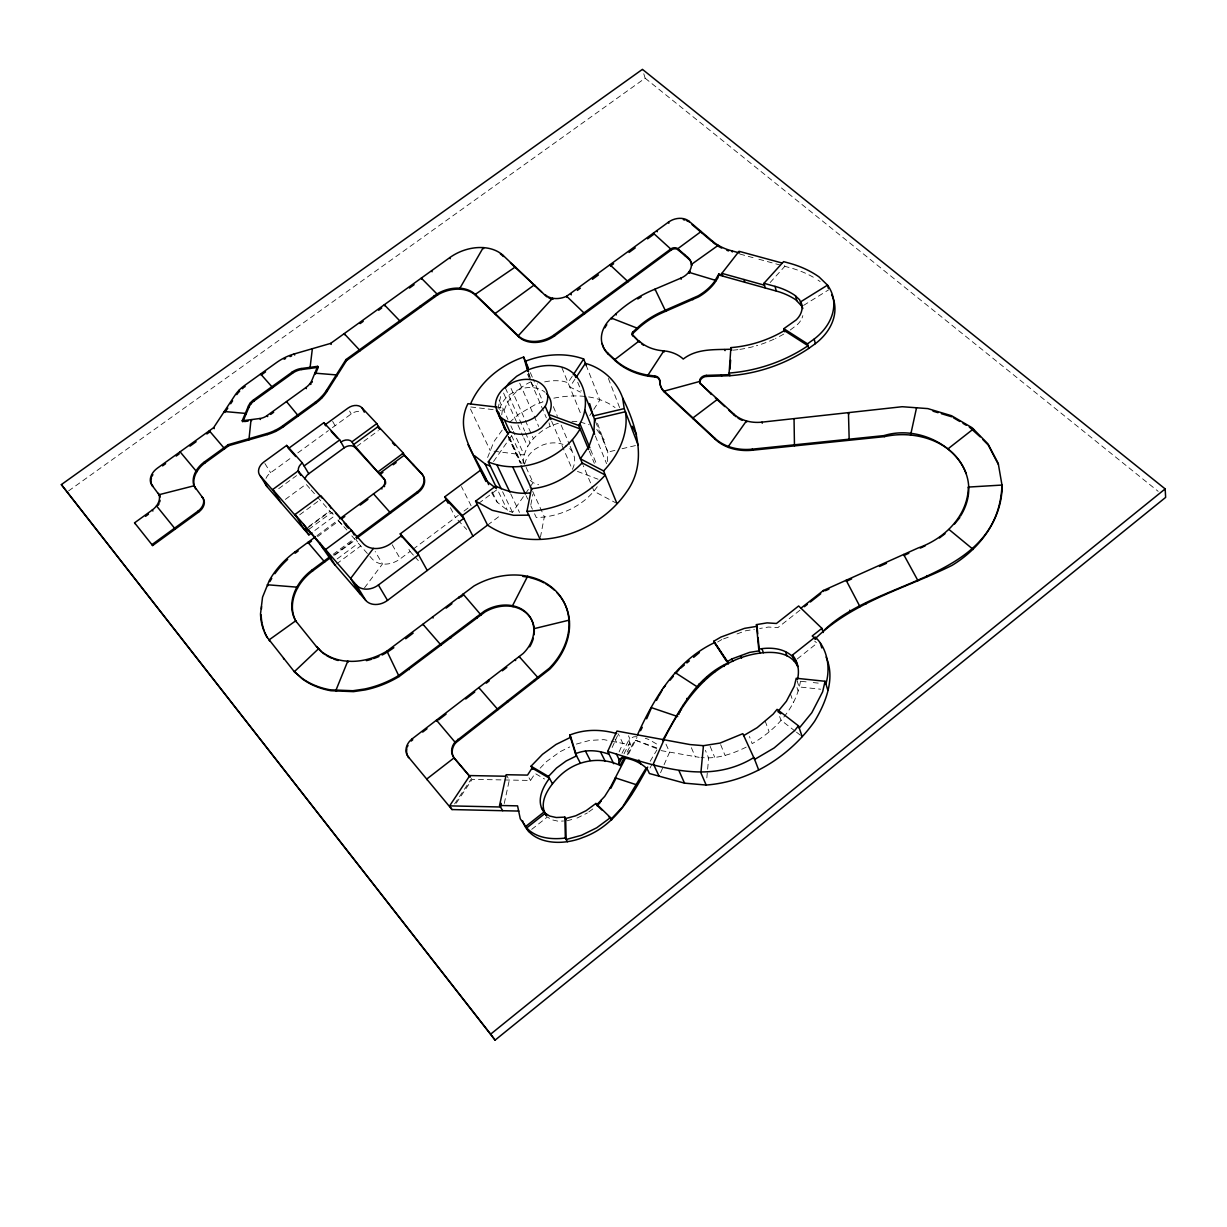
<?xml version="1.0" encoding="UTF-8"?>
<svg xmlns="http://www.w3.org/2000/svg" width="1227" height="1227" viewBox="0 0 1227 1227"><rect width="100%" height="100%" fill="white"/><g stroke="black" fill="none" stroke-linecap="round" stroke-linejoin="round"><path stroke-width="0.75" stroke-dasharray="5 3.75" d="M607.426 461.582L607.794 452.088L597.181 422.395M706.829 777.872L708.654 758.117L705.387 750.341M523.116 463.653C523.177 446.996 535.662 433.238 550.049 426.382A43.037 33.512 -23.1 0 1 558.316 423.315M501.751 414.787L502.641 407.763L498.975 407.333M498.009 408.867L500.601 396.582M540.417 537.273L544.343 516.736L532.196 490.325M530.831 504.726L532.871 494.282M504.266 803.501L509.312 780.05L506.199 774.712M800.464 681.2C796.139 708.424 775.357 730.326 752.166 743.623L749.452 736.522M637.012 736.737A16.534 6.641 19.5 0 0 633.592 736.89L629.436 738.93L629.006 740.663L630.801 744.958L625.908 754.436M487.625 457.487L493.944 441.597L502.395 429.833M660.555 772.734L669.589 752.197L664.037 739.774M619.098 751.906L622.902 743.47L618.331 733.915M612.166 747.488L617.549 735.617M650.034 768.025L651.706 764.743M627.196 754.804L634.834 739.988L657.887 748.271M628.485 754.068L637.012 737.504M622.012 753.286L629.436 738.93M624.022 753.792L629.742 742.718M650.157 761.292L656.92 749.912M589.727 415.6L592.764 410.922M593.776 409.358L599.85 400.017L585.386 363.361M456.245 803.194L472.165 779.344L530.524 780.449L535.079 773.439L544.543 779.007M572.196 376.382L568.024 382.701L563.423 381.352A44.111 33.865 -23 0 0 544.527 381.904M574.988 379.143L569.803 387.042L580.54 392.149M454.619 803.915L471.613 778.455M597.258 486.72C583.715 506.245 559.742 516.889 536.337 517.61L533.193 510.877M491.567 492.717L497.226 502.226L507.763 510.524L512.518 512.395L524.42 495.156M525.509 493.591L528.76 488.883M529.834 487.318L533.085 482.61L509.696 431.475M493.515 461.521L511.644 435.723M364.496 587.84L382.471 563.991L375.201 551.521M770.142 282.532L784.82 266.32L783.593 261.627M540.125 768.194L546.444 761.63L559.926 751.783L569.742 746.967M509.542 422.41L518.638 414.281L535.417 404.511L542.932 401.919L533.316 379.48M797.228 658.991L817.075 643.209L814.697 641.184M799.973 610.187L777.826 627.657L768.501 627.043L759.666 628.5M531.705 829.36L547.334 817.013L551.813 819.774L558.346 821.246L563.5 821.001M487.564 525.11L501.276 514.788M369.94 556.398L372.256 559.021A21.135 16.396 -28.8 0 0 400.232 558.837L410.079 551.46L408.3 548.254M413.116 549.19L458.315 515.34M464.005 511.076L471.107 505.754L461.459 486.598M478.683 503.377L497.334 489.389L507.365 510.202M337.18 558.914L358.284 543.224L368.79 555.095M336.566 563.914L360.707 545.954M333.177 554.282L354.404 538.515M333.759 555.248L354.971 539.481L349.956 533.806M334.864 555.11L356.014 539.389L357.517 541.935M314.864 530.447L334.281 516.107L331.98 512.257L306.52 531.061M316.98 535.678L338.069 520.064L346.858 530.003M317.563 536.644L338.652 521.03L338.069 520.064M299.649 514.819L319.219 500.417M308.775 526.49L329.848 510.938M307.716 527.886L330.094 511.368M588.791 811.921L594.359 807.826M285.354 499.389L306.06 484.205L309.848 488.499M278.713 488.668L296.581 475.601M356.766 446.459L378.407 430.585M265.998 478.377A11.933 8.896 -29.8 0 1 270.615 472.732L291.704 457.364M297.793 452.901L328.422 430.57M332.425 427.656L351.198 413.974A10.598 7.899 -27.3 0 1 360.032 411.352M68.543 490.938L645.141 78.191L642.427 69.356M790.28 330.002L797.397 324.557A22.316 16.994 -16.1 0 0 800.848 320.293M803.562 305.416L828.639 289.817M746.2 747.12C732.396 753.991 716.675 759.36 701.062 757.488M530.816 381.781C518.653 387.686 508.085 397.732 504.067 410.922L500.432 410.493M717.596 642.012L721.859 639.528M576.966 818.102L587.411 812.949M723.547 638.914L730.28 636.43M736.998 633.945L745.418 630.831L754.329 629.374M576.322 744.099L589.65 740.418L603.929 739.636L609.344 740.771M566.935 820.832L571.951 819.467M614.911 450.401L607.794 452.088L595.202 420.8M622.043 448.729L638.071 444.956M553.837 398.162C574.328 394.082 597.672 394.68 615.049 407.548M661.062 750.602L699.16 757.32M806.093 681.844L797.09 680.893L799.099 686.936L820.602 689.221M813.286 682.595L820.495 683.347M493.131 409.619L469.435 406.812L490.294 450.769M494.052 451.229L524.128 455.002L513.377 431.383M611.153 741.154L630.801 744.958M739.82 254.035L755.418 258.299M758.884 259.234L790.51 267.869A108.804 83.528 -17.3 0 1 815.74 278.667M580.172 422.027L589.175 424.741M656.537 748.562L634.834 739.988M577.457 471.413L598.024 479.205M616.92 503.453L594.113 491.367L583.3 465.677M656.537 743.961L649.482 739.835A16.534 6.641 19.5 0 0 645.264 738.271M530.141 480.34L533.085 482.61A26.043 20.276 -23.6 0 0 538.638 484.742M795.065 731.093L780.909 720.142L779.636 716.537M796.492 732.197L802.151 736.583M645.141 78.191L1158.196 491.367M457.962 520.141L466.674 529.466M410.079 551.46L413.76 555.524M414.987 556.889L418.668 560.969M311.121 489.926L316.183 495.647M317.44 497.073L334.281 516.107M338.652 521.03L342.425 525.294M596.736 429.404L604.175 439.818M264.894 463.499L270.615 472.732M392.226 544.757L400.232 558.837M529.021 777.78L530.524 780.449M332.64 421.352L335.094 425.708M349.588 411.045L351.198 413.974M450.416 507.717L455.462 517.472M492.211 491.92L497.226 502.226M615.018 739.099L616.567 742.289M502.595 491.72L512.518 512.395M510.723 493.898L519.512 512.426M628.454 735.786L629.788 738.639M526.122 495.693L527.702 499.067M530.846 505.815L532.411 509.19M509.512 437.472L521.49 463.576M508.361 436.26L520.463 462.594M508.653 437.088L520.723 463.361M508.101 436.521L520.095 462.61M499.128 400.063L507.932 419.404M510.846 425.815L512.61 429.695M503.576 393.069L522.963 436.122M523.745 437.84L527.625 446.444M505.355 387.885L524.665 430.999M525.432 432.717L530.064 443.07M511.076 388.438L533.362 438.53M519.727 383.192L533.392 414.373M534.159 416.106L538.714 426.505M527.579 374.266L546.352 417.809M530.34 372.579L532.564 377.763M691.368 747.688L695.372 757.013M551.675 421.321L572.319 469.466A26.043 20.276 -23.6 0 0 565.616 445.6M553.331 406.628L557.411 416.275M561.153 425.094L569.374 444.481M570.126 446.245L573.116 453.3M589.359 451.26L594.343 463.315M710.126 746.292L714.635 757.182M590.555 449.527L596.23 463.3M561.797 367.502L581.123 414.726M595.34 435.984L606.567 463.653M720.663 744.636L725.096 755.556M577.718 382.272L581.23 390.999M608.377 378.422L619.773 408.085M765.127 720.924L769.053 731.629M790.372 693.684L793.302 702.304M796.983 687.549L798.133 691.016M549.036 422.886L550.049 426.382M529.036 373.56L531.061 380.615M531.582 382.379L532.595 385.907A44.111 33.865 -23 0 1 537.625 383.867M528.27 372.947L529.282 376.474M499.619 409.358A26.933 20.568 -23.5 0 1 510.509 394.036L516.521 390.554A26.933 20.568 -23.5 0 1 545.171 392.333M524.681 464.143A26.043 20.276 -23.6 0 1 535.11 449.143L540.923 445.754A26.043 20.276 -23.6 0 1 562.963 444.404M571.92 421.352A43.037 33.512 -23.1 0 1 578.577 421.766M783.746 334.081A93.574 70.138 -17.1 0 1 775.479 338.453M774.068 339.127A93.574 70.138 -17.1 0 1 756.369 345.769M753.317 346.612A93.574 70.138 -17.1 0 1 739.452 349.434M737.902 349.634A93.574 70.138 -17.1 0 1 733.255 350.155M802.841 315.6A22.316 16.994 -16.1 0 1 802.044 317.977M817.98 280.093A108.804 83.528 -17.3 0 1 820.142 281.566"/><path stroke-width="1.5" d="M588.653 449.557L578.699 425.478C592.748 404.971 584.405 369.496 557.165 366.152A44.509 33.988 -23 0 0 526.076 370.799L516.69 376.26L508.776 383.253L505.355 387.885M261.443 608.991L261.55 606.537M729.099 373.054L730.893 347.609A93.727 70.169 -17.1 0 0 784.344 330.584L807.995 345.738A125.139 93.712 -17.1 0 1 729.099 373.054L729.912 375.707A124.939 93.666 -17.1 0 0 808.7 348.437L815.357 343.667A54.295 41.319 -16.1 0 0 831.63 294.695M729.973 369.189L730.617 360.109M743.593 735.633L757.12 727.688L773.133 714.16L777.09 709.344L798.486 725.847L794.743 730.433L774.099 747.979L754.62 759.421L742.841 733.669L720.034 743.071L703.439 745.679L700.893 772.78L706.169 785.05C749.636 781.722 789.697 756.63 814.605 721.292C825.832 702.58 835.541 678.362 826.108 657.074M801.139 608.025L823.424 590.463L918.44 547.84C944.453 538.791 967.842 515.953 968.364 487.073L1001.999 485.064C998.103 581.368 876.216 577.656 822.857 631.522M1001.999 485.064L1002.168 486.122C1001.799 519.619 979.867 548.484 952.075 565.356C905.495 588.531 852.826 601.69 814.881 639.068M158.436 493.346L159.035 494.711A15.537 11.319 -32.2 0 1 152.225 510.049L134.571 522.825L152.654 545.555L198.667 512.058A12.331 9.08 -31.6 0 0 202.762 497.794L193.973 485.8A24.341 17.884 -30.7 0 1 204.372 461.95L228.299 444.634L266.688 433.606A38.635 28.129 -28.7 0 0 273.744 430.999L275.109 430.355A38.635 28.129 -28.7 0 0 282.916 425.677L315.002 402.41A36.933 26.902 -27.9 0 0 321.428 396.796L322.379 395.784A36.933 26.902 -27.9 0 0 326.459 390.401L346.014 359.526L437.303 293.759A31.058 22.761 -24 0 1 475.232 294.403L518.269 335.784A26.733 19.908 -22.2 0 0 554.512 334.603L671.215 248.652A5.199 3.834 -18.5 0 1 677.779 248.728L688.071 257.609A16.534 12.285 -18.6 0 1 680.832 278.146L655.003 289.143A106.151 81.457 -18.9 0 0 615.862 313.851L611.322 318.054A34.095 25.782 -20 0 0 607.886 353.146L614.788 359.588A77.378 58.405 -18.9 0 0 647.963 375.14L654.697 375.983A6.902 5.307 -19.9 0 1 659.589 380.201L659.758 382.349A21.902 16.887 -19.2 0 0 664.083 391.152L715.096 438.438A48.743 38.19 -17.4 0 0 752.228 449.159L884.069 435.585C931.017 421.014 990.772 466.643 960.588 515.938M312.364 348.698L309.971 368.453M526.981 511.306L531.429 488.668C550.877 487.134 568.853 476.904 582.135 462.901L605.264 475.018C585.708 496.889 556.306 510.432 526.981 511.306L540.064 539.128M502.717 810.71L499.558 805.464L506.199 774.712L527.503 775.111L532.073 768.071L549.481 778.301C542.487 787.443 536.015 801.2 543.73 811.814M501.26 803.378L500.478 806.998L449.619 805.863L469.864 775.571L505.248 776.231M780.74 713.807L777.887 711.614L786.384 701.292L794.344 686.123L796.216 678.255L825.065 681.276L822.627 691.813L811.799 712.734L799.252 728.086M825.894 683.914C830.648 668.101 827.565 648.5 815.173 637.043L792.366 655.126L794.39 661.23M916.538 407.778L910.541 435.324M797.412 679.528C799.636 671.353 798.256 661.43 792.366 655.126M470.693 403.714C480.186 381.428 501.091 364.864 523.684 357.042L528.377 367.993M317.655 366.336L312.057 379.987A16.135 11.749 -27.8 0 1 310.094 383.422L309.587 384.082A16.135 11.749 -27.8 0 1 305.799 387.609L267.087 415.6A12.025 8.758 -28.9 0 1 263.621 417.517L263.007 417.747A12.025 8.758 -28.9 0 1 259.879 418.499L242.194 420.784L242.808 421.781L249.05 407.027A12.945 9.417 -28.9 0 1 250.661 404.266L251.075 403.744A12.945 9.417 -28.9 0 1 254.112 400.938L292.532 373.253A15.46 11.258 -27.8 0 1 296.965 370.815L297.747 370.523A15.46 11.258 -27.8 0 1 301.75 369.542L318.207 367.348L317.655 366.336L301.182 368.529A15.46 11.258 -27.8 0 0 297.179 369.511L296.382 369.802A15.46 11.258 -27.8 0 0 291.949 372.241L253.498 399.941A12.945 9.433 -28.9 0 0 250.477 402.747L250.047 403.269A12.945 9.433 -28.9 0 0 248.437 406.03L242.194 420.784M315.431 374.158L318.207 367.348M722.366 275.001L718.838 274.02L714.145 282.072A47.592 35.368 -18.6 0 1 698.086 295.876L662.227 311.566A74.172 56.902 -18.9 0 0 639.221 326.137L632.703 332.149A2.653 2.009 -20 0 0 632.457 334.879L639.512 342.057L632.457 334.879M718.838 274.02L718.04 277.67L714.467 283.161A47.577 35.353 -18.6 0 1 698.439 296.965L662.595 312.64A74.126 56.902 -18.9 0 0 639.604 327.195L633.086 333.207A2.653 2.009 -20 0 0 632.841 335.937M664.037 739.774L653.347 763.9L659.037 776.154M613.761 763.731L607.687 751.445L616.951 731.062L690.034 744.574L703.439 745.679M601.951 810.035L596.675 804.881L604.712 796.384L610.34 787.458L625.494 758.102M637.457 734.881C654.144 697.948 676.307 660.74 714.375 642.703L728.025 662.963C695.387 677.672 679.513 710.77 662.733 740.111M640.525 730.709L642.273 727.304M646.66 718.807L651.506 707.672L677.687 716.553M624.282 757.596L620.202 765.495L619.114 763.286L622.396 756.952M663.147 741.031C681.752 703.761 707.258 665.448 750.418 654.865C766.047 651.2 789.498 649.298 797.719 666.522L795.725 660.433M656.46 700.402L658.147 697.365M658.991 695.847L662.35 689.789M608.561 816.461L611.215 819.022L622.656 806.845L646.292 767.795M522.549 820.786C530.539 845.188 562.61 845.848 582.794 837.535C615.095 826.216 632.288 795.311 647.687 767.074M195.599 488.898L194.618 486.766A24.325 17.884 -30.7 0 1 205.001 462.932L228.928 445.616L267.287 434.603A38.604 28.129 -28.8 0 0 274.342 431.996L275.707 431.352A38.604 28.129 -28.8 0 0 283.498 426.674L315.569 403.407A36.917 26.902 -27.9 0 0 321.995 397.809L322.946 396.781A36.917 26.902 -27.9 0 0 327.026 391.413L346.551 360.554L437.794 294.802A31.043 22.761 -24 0 1 475.708 295.446L518.73 336.827A26.718 19.893 -22.2 0 0 554.941 335.661L671.568 249.741A5.199 3.834 -18.5 0 1 678.132 249.817L688.408 258.713A16.518 12.285 -18.6 0 1 691.783 265.492L691.445 264.403L718.27 245.293L718.593 246.397M620.202 765.495C600.156 755.939 576.537 760.203 560.432 775.265C550.279 784.805 537.119 801.768 546.383 815.71M225.86 411.03L227.793 408.116M230.676 403.744L232.593 400.83M573.239 374.802L583.669 358.99C564.972 352.287 543.791 354.143 525.463 361.198L528.515 371.796M576.03 377.563L585.386 363.361C602.518 368.069 616.782 381.106 622.641 397.947C637.058 426.935 647.473 462.778 626.798 491.644C597.549 534.696 532.671 555.463 487.564 525.11L475.601 501.153L495.739 486.076C506.23 491.306 518.208 494.404 529.972 492.917M151.458 477.824A15.077 10.966 -31.5 0 0 152.823 486.413L152.148 485.463A15.092 10.966 -31.5 0 1 157.363 468.177L213.605 427.686L234.863 395.447A31.411 22.853 -28.8 0 1 238.375 390.984L239.173 390.14A31.411 22.853 -28.8 0 1 244.572 385.508L276.596 362.517A42.485 30.982 -27.9 0 1 285.017 357.502L286.489 356.796A42.485 30.982 -27.9 0 1 294.112 353.99L330.646 343.391L449.726 257.639A40.108 29.172 -23.2 0 1 503.116 255.415L545.647 295.768A18.88 13.942 -21.4 0 0 547.181 296.98M488.3 461.889C521.23 475.631 562.395 459.128 580.126 428.913L550.187 417.87L541.444 427.732A26.871 20.552 -23.5 0 1 509.696 431.475L488.3 461.889L501.214 488.821M545.233 406.321L536.414 416.229A27.071 20.598 -23.5 0 1 504.466 420.033L499.926 416.597L495.509 406.889A27.071 20.598 -23.5 0 1 506.874 385.891L512.917 382.41A27.071 20.598 -23.5 0 1 541.015 383.622A27.071 20.598 -23.5 0 1 545.233 406.321L550.938 419.603M373.391 548.408L350.646 578.438L360.017 593.807M722.688 276.09L721.875 273.36L739.037 251.29L782.366 263.099M954.545 524.036L959.867 517.549M603.592 470.938C618.362 455.478 629.006 433.407 625.402 411.735L594.512 419.067L593.929 432.502L589.129 446.061L580.402 458.821L603.592 470.938L616.92 503.453M663.178 688.27L665.448 685.602M669.988 680.264L673.378 676.246M679.359 669.19L675.648 673.577L675.249 672.626L697.565 687.059M765.249 287.946L763.961 283.299L783.593 261.627L789.298 263.191A109.096 83.605 -17.3 0 1 819.007 276.888L827.519 285.139L828.271 288.253M469.834 776.599L454.665 758.731A14.939 12.377 -31.6 0 1 455.631 742.872L549.757 669.19A68.896 55.875 -27.7 0 0 556.92 592.61M600.248 802.473L597.135 805.771L595.923 803.455L586.169 810.648L575.708 815.802L565.662 818.547L566.138 839.483L581.552 835.265L596.69 827.796L610.479 817.611L611.659 819.912M552.426 783.654L548.454 776.446L556.521 768.025L566.214 760.939L576.552 755.863L570.846 737.197L556.03 744.452L542.472 754.344L531.03 766.215L532.656 769.099M534.052 634.834A35.384 28.696 -27.8 0 0 519.911 608.914A35.384 28.696 -27.8 0 0 484.972 611.982L399.128 676.537A88.497 69.54 -30.7 0 1 365.186 689.927L353.499 691.645L330.953 690.74A88.497 69.54 -30.7 0 1 302.394 678.96L294.373 671.66L318.621 648.684L319.235 649.604M321.351 651.767L316.489 646.522L320.738 650.847A58.037 45.552 -30.7 0 0 344.266 660.908L351.275 661.368A58.037 45.552 -30.7 0 0 386.919 651.123L473.929 586.015A68.942 55.89 -27.7 0 1 556.997 592.227A68.942 55.89 -27.7 0 1 549.282 668.24L455.094 741.967A14.954 12.377 -31.6 0 0 454.113 757.841L454.665 758.731M680.617 668.148L684.375 665.034M686.875 662.963L689.375 660.893M693.654 657.335L699.359 652.595M495.094 1040.128L490.647 1034.162L1165.159 488.913L642.427 69.356L61.35 484.604L495.094 1040.128L1165.65 497.38L1165.159 488.913M760.188 653.27L758.746 649.16L756.445 624.62L767.09 622.871L776.43 623.485L798.654 605.985L821.891 628.331L812.213 636L815.802 639.052M528.852 831.599L525.785 826.4L544.343 811.753L541.475 807.857M804.421 606.69L807.397 604.344M810.357 601.997L820.74 593.807M406.843 748.669A14.494 11.887 -32.7 0 0 408.867 757.734L408.284 756.844A14.494 11.887 -32.7 0 1 412.119 738.884L523.147 653.485A35.399 28.712 -27.8 0 0 527.671 613.945A35.399 28.712 -27.8 0 0 484.466 611.031L398.545 675.617A88.559 69.571 -30.7 0 1 364.588 689.007L352.901 690.724L330.339 689.835A88.559 69.571 -30.7 0 1 301.765 678.056L294.373 671.66M422.702 732.074L426.996 728.777M438.53 719.912L446.076 714.099M465.708 698.991L474.772 692.013M486.275 683.163L489.067 681.016L488.545 680.08M502.349 670.786L506.782 667.381M939.407 538.009L945.02 533.745M405.723 638.746L413.131 633.117M446.122 608.117L451.919 603.715M311.873 532.656L308.882 534.865L306.52 531.061A24.203 1.917 52.8 0 1 321.489 546.23L332.655 562.273L365.753 600.417A16.503 12.93 -29.9 0 0 387.517 600.386L487.564 525.11M472.916 536.138L462.38 515.585L477.242 504.45M427.257 570.478L417.548 552.994L463.791 518.331L446.199 499.604L400.247 533.883L402.042 537.089M295.047 514.466L356.413 585.08A16.672 12.991 -29.7 0 0 378.391 585.003L418.591 554.849L401.29 535.754L391.336 543.193A21.35 16.472 -28.7 0 1 363.1 543.423L320.692 495.601L295.047 514.466L304.741 530.079M448.07 503.193L444.772 496.843L480.463 470.232L487.104 481.383L495.877 488.254M269.587 640.923L268.958 639.988L295.661 620.847A46.181 35.905 -30.9 0 1 312.133 569.926L330.14 556.537M355.891 537.411L417.41 491.705A15.782 12.071 -27.2 0 0 421.567 473.392L404.419 455.11L379.45 473.53L384.281 479.19A8.466 6.442 -27.9 0 1 385.431 484.052M317.103 647.442L295.661 620.847L296.274 621.782A46.151 35.905 -30.9 0 1 312.732 570.877L330.738 557.503M356.459 538.377L417.932 492.702A15.767 12.071 -27.2 0 0 422.088 474.389L421.567 473.392M295.001 672.58L266.734 636.752A76.902 59.786 -31 0 1 260.523 613.899L262.532 597.212L269.25 580.662A76.902 59.786 -31 0 1 294.603 552.227L315.462 536.782M339.618 518.929L381.413 488.009A8.466 6.442 -27.9 0 0 383.744 478.193M298.176 550.984L295.216 553.178L294.603 552.227M311.551 541.092L308.529 543.316L307.931 542.365L324.68 561.997M341.735 518.76L344.802 516.475M360.201 505.095L367.901 499.404M378.361 471.567L403.361 453.116L378.33 426.444L353.56 444.603L380.002 474.527L382.931 472.364M393.207 464.772L396.137 462.61M460.631 597.15L463.561 594.988M545.233 294.71A18.896 13.942 -21.4 0 0 566.644 296.244L668.485 222.133A15.015 11.028 -18.3 0 1 689.007 221.213L712.657 241.29A58.129 42.623 -16.4 0 0 731.952 250.875L739.498 252.931M577.319 290.4L580.34 288.176M592.426 279.311L598.454 274.894M613.623 263.759L610.54 266.029L610.141 264.94L628.101 281.75M629.052 252.425L635.233 247.9M647.58 238.836L653.746 234.311M304.112 465.938L339.726 439.91L323.913 422.655L288.514 448.438L286.689 445.401L263.943 461.95A12.009 8.911 -29.7 0 0 260.17 475.754L266.903 486.475L308.882 534.865M280.922 502.641L272.716 489.512L298.084 470.969L322.241 498.193M340.922 442.027A8.436 6.319 -27.9 0 1 351.98 441.797L376.812 423.606L361.95 407.778A10.629 7.899 -27.3 0 0 347.977 408.116L325.124 424.772M304.971 479.005A9.064 6.81 -29.1 0 1 308.775 473.745L344.189 447.809A8.405 6.304 -28 0 1 355.216 447.594L384.281 479.19M202.762 497.794L202.118 496.828A12.331 9.08 -31.6 0 1 198.022 511.092L151.979 544.604L152.654 545.555M270.661 414.435L273.652 412.287M145.553 516.322L148.498 514.19M265.553 371.873L261.198 375.002L260.615 373.99L272.639 387.594M162.577 465.877L165.599 463.699M176.197 456.061L179.219 453.883M189.955 446.153L196.105 441.72M206.872 433.975L209.955 431.751L209.311 430.769L224.618 448.745M360.14 323.575L363.223 321.351M378.652 310.247L381.735 308.023M409.465 288.038L414.097 284.71M783.823 328.683L807.504 343.836L814.176 339.051A54.433 41.365 -16.2 0 0 827.519 285.139L800.786 301.735A22.377 17.009 -16.2 0 1 796.17 319.925L783.823 328.683L784.667 331.765M393.852 647.733L387.502 652.043L386.919 651.123L399.128 676.537M728.393 663.93L727.473 661.491L731.844 658.945L749.528 652.411L759.329 650.816L758.087 637.611M726.292 660.816L713.807 641.215L720.939 637.074L744.528 628.362L757.028 626.307L757.734 633.853M920.311 548.101L925.281 545.8M825.464 590.693L828.946 589.113M851.63 578.945L846.415 581.291L846.139 580.279L860.02 606.721M879.498 566.445L886.461 563.316M908.808 553.285L903.87 555.509L903.639 554.481L917.965 580.693M580.356 763.163L575.463 753.746L569.742 735.065C584.896 728.991 601.245 729.206 616.721 733.623M575.463 753.746C586.353 749.13 598.224 750.28 609.083 754.268M638.071 444.956L624.206 408.606L593.255 415.953L589.62 403.576M758.746 649.16C770.433 647.028 784.39 648.071 793.025 657.12M244.572 421.551L248.099 421.091M659.758 382.349L660.126 383.407A21.887 16.887 -19.2 0 0 664.467 392.211L715.433 439.481A48.712 38.175 -17.4 0 0 752.55 450.217L884.314 436.659C915.511 429.542 954.483 441.321 966.17 473.607M729.59 374.634L706.476 375.37A6.258 4.847 -18.5 0 0 700.372 378.591A6.258 4.847 -18.5 0 0 700.847 384.02L734.053 414.251A36.58 28.512 -17 0 0 761.936 422.149L902.198 406.72L927.811 408.606L951.6 415.738L972.121 427.732L988.026 443.944L998.241 463.438L1002.168 486.122M660.126 383.407L659.957 381.26A6.887 5.307 -19.9 0 0 655.065 377.042L648.347 376.198A77.332 58.39 -18.9 0 1 615.187 360.646L614.788 359.588L639.129 340.983L641.154 342.716A45.92 34.647 -18.9 0 0 661.752 350.677L666.782 351.244A38.942 29.954 -19.9 0 1 682.335 358.223L683.224 359.066C696.967 348.253 715.019 349.879 731.384 349.204M700.556 384.342A6.258 4.847 -18.5 0 1 701.046 379.204A6.258 4.847 -18.5 0 1 706.829 376.428L729.912 375.707M566.245 819.605L564.865 817.121L556.245 817.519L549.711 816.047L545.217 813.286L526.674 827.918C536.322 838.394 551.92 839.713 565.34 838.056L567.411 841.737M528.791 515.156L513.592 515.309L492.226 510.309L475.601 501.153M499.558 805.464L517.564 805.863L520.279 818.823L525.785 826.4M408.284 756.844L451.996 809.559L518.868 811.078M314.864 373.146L336.275 374.91L336.827 375.922M607.687 751.445C655.203 765.587 707.381 786.216 753.884 757.504L758.669 769.942M619.114 763.286L618.715 759.666L620.172 758.577A16.38 5.951 24.2 0 1 637.979 762.289L641.736 764.467A16.38 5.951 24.2 0 1 648.393 771.323L649.405 773.516L684.528 783.148L706.169 785.05M497.15 407.119L467.932 403.668C453.284 432.717 478.285 459.113 488.653 484.588M763.961 283.299L777.151 286.98A76.964 58.973 -17.3 0 1 794.636 295.186L799.575 299.725L801.983 306.397A22.316 16.994 -16.1 0 1 802.811 308.56M721.875 273.36L764.498 285.216M719.175 275.109L778.409 291.643A76.749 58.896 -17.3 0 1 795.848 299.848L801.983 306.397M635.939 784.636L637.074 784.958L615.31 777.857L615.755 778.746L610.801 788.363L610.34 787.458M933.026 411.183L938.026 412.686M941.354 413.683L951.799 416.812M578.699 425.478L548.714 414.45A26.933 20.568 -23.5 0 0 546.536 393.576M490.309 466.076L485.447 464.205L474.68 455.846M953.41 417.747L959.79 421.49M962.98 423.346L966.17 425.217M969.284 427.042L980.204 436.858M531.03 766.215L548.454 776.446M949.023 529.497L973.256 549.481M692.043 224.602L711.537 241.167M653.393 233.207L671.568 249.741M715.356 397.977L724.789 406.566M728.899 410.309L734.39 415.309A36.549 28.512 -17 0 0 736.123 416.751M510.386 262.869L541.644 292.041M602.196 343.529A34.08 25.782 -20 0 0 608.285 354.204L615.187 360.646M595.923 803.455L610.479 817.611M982.873 439.573L988.21 445.018L998.41 464.512M444.772 496.843L462.38 515.585M377.471 426.812L379.941 429.45L376.812 423.606M392.441 442.778L394.941 445.447M402.441 453.438L422.088 474.389M331.198 431.413L337.272 438.039M373.499 493.852L390.585 513.024M400.247 533.883L417.548 552.994M286.689 445.401L302.317 462.916L308.775 473.745M288.514 448.438L295.722 456.521M463.054 594.021L481.03 615.003M272.716 489.512L296.643 517.042M260.17 475.754L274.25 491.95M470.447 777.074L454.113 757.841L426.766 779.038L427.333 779.927M286.489 401.566L298.345 415.907M180.093 451.827L196.765 471.812M152.148 485.463L159.709 495.662A15.537 11.304 -32.3 0 1 160.077 497.134M156.504 505.877L175.277 529.082M61.35 484.604L490.647 1034.162M134.571 522.825L135.261 523.776M152.225 510.049L152.9 510.999M159.709 495.662L159.035 494.711L193.973 485.8L194.618 486.766M283.437 658.285L284.066 659.206M198.022 511.092L198.667 512.058M507.134 432.303L504.098 427.824L502.134 419.895M713.807 641.215L727.473 661.491M336.489 691.322L335.876 690.418L347.762 661.138L348.361 662.059M267.915 585.693L267.287 584.758L296.888 587.15L297.501 588.101M204.372 461.95L205.001 462.932M449.619 805.863L451.996 809.559M213.605 427.686L214.234 428.668M412.119 738.884L412.701 739.789A14.494 11.887 -32.7 0 0 411.275 741.016M228.299 444.634L228.928 445.616M312.133 569.926L312.732 570.877M224.894 412.502L224.28 411.505L245.323 413.392L245.937 414.389M248.912 439.88L251.029 419.649L251.642 420.646M303.575 524.282L306.428 528.898M319.833 542.994L323.391 548.776M335.063 565.049L325.538 549.558L351.474 530.325L354.235 535.018M437.011 721.077L436.459 720.172L455.631 742.872M266.688 433.606L267.287 434.603M408.744 668.7L409.312 669.62M239.035 390.278L239.648 391.29M248.437 406.03L249.05 407.027M356.413 585.08L365.753 600.417M250.323 402.947L250.921 403.944M259.879 418.499L260.477 419.496M253.498 399.941L254.112 400.938M457.855 739.298L458.407 740.188M267.087 415.6L267.685 416.597M274.879 430.462L275.477 431.459M298.084 470.969L300.753 475.37M378.391 585.003L387.517 600.386M282.916 425.677L283.498 426.674M329.296 505.309L331.152 508.423M345.707 523.822L348.299 528.193M423.514 625.249L422.962 624.313L441.214 645.325M544.343 811.753L546.628 815.771M432.548 617.043L433.085 617.994M291.949 372.241L292.532 373.253M315.002 402.41L315.569 403.407M305.799 387.609L306.382 388.622M323.913 422.655L325.722 425.83M339.726 439.91L344.189 447.809M450.309 637.043L450.846 637.994M479.312 688.516L478.791 687.595L497.917 709.62M294.112 353.99L294.679 355.002M301.182 368.529L301.75 369.542M309.771 383.852L310.661 384.434A16.12 11.733 -27.8 0 0 311.137 383.775M321.597 396.628L322.164 397.625M351.98 441.797L355.216 447.594M381.413 488.009L381.95 488.99M326.459 390.401L327.026 391.413M507.226 701.108L507.733 702.028M458.637 597.273L459.159 598.224M361.95 407.778L364.327 412.18M330.646 343.391L331.198 344.419M476.567 617.058L477.073 618.009M417.41 491.705L417.932 492.702M346.014 359.526L346.551 360.554M403.361 453.116L404.941 456.107M515.141 659.62L515.631 660.571M413.208 464.481L413.744 465.478M344.726 334.68L344.189 333.652L360.155 350.707M632.227 426.26L636.491 434.404M519.635 657.488L519.144 656.552L538.454 678.194M533.99 680.418L534.466 681.353M600.831 800.479L601.291 801.369M569.742 735.065L571.383 738.225M585.417 751.001L590.248 760.449M513.024 606.675L512.533 605.709L527.61 576.276L528.085 577.257A68.896 55.875 -27.7 0 0 522.886 576.429M534.282 629.681L533.806 628.73L568.96 620.187L569.42 621.153M600.524 751.936L605.248 761.384M384.818 305.799L384.296 304.756L400.462 321.566M631 793.547L631.445 794.436M616.291 753.792L619.052 759.421M467.993 444.619L485.938 481.49M485.033 463.883L496.613 487.901M420.386 305.753L420.892 306.796M638.838 759.927L640.693 763.869M497.119 465.278L509.926 492.226M421.797 279.158L421.306 278.115L437.794 294.802M433.975 295.937L434.45 296.98M512.794 467.042L525.34 494.021M499.926 416.597L507.917 433.99M496.368 410.14L505.555 430.156M431.582 270.707L432.073 271.765M521.046 466.091L531.92 489.726M504.466 420.033L510.033 432.195M460.401 289.25L459.926 288.192L483.223 247.624L483.668 248.698M679.052 770.893L684.528 783.148M449.726 257.639L450.202 258.698M475.708 295.446L475.232 294.403L515.417 266.903L515.861 267.977M495.585 314.572L495.125 313.514L534.543 284.741L534.972 285.814M518.73 336.827L518.269 335.784L552.579 298.238L552.994 299.296M678.638 713.362L679.037 714.298M679.85 711.139L680.249 712.074M681.062 708.915L681.46 709.85M683.025 705.341L683.424 706.292M572.488 440.002L582.58 463.975M503.116 255.415L503.561 256.489A40.077 29.172 -23.2 0 0 500.401 253.989M686.829 698.408L687.212 699.344M579.926 423.714L589.85 447.809M554.512 334.603L554.941 335.661M584.819 410.048L594.635 434.251M585.432 396.52L595.218 420.83M574.19 373.545L575.601 377.042M699.237 683.669L699.62 684.62M703.132 680.418L703.516 681.368M707.028 677.166L707.412 678.117M583.669 358.99L586.368 365.815M567.058 297.317L566.644 296.244L584.758 313.683M714.896 670.602L715.264 671.568M570.877 293.759L571.291 294.833M723.654 665.509L724.022 666.476M607.886 353.146L608.285 354.204M731.844 658.945L732.749 661.384M611.721 319.127L611.322 318.054L637.043 328.1L637.427 329.173M615.862 313.851L616.245 314.925M740.694 655.678L741.583 658.132M632.703 332.149L633.086 333.207M648.347 376.198L647.963 375.14L663.853 350.861L664.221 351.934M654.697 375.983L655.065 377.042M659.589 380.201L659.957 381.26M664.467 392.211L664.083 391.152L699.574 381.49L699.927 382.548M761.936 648.638L763.363 652.764M756.445 624.62L757.412 627.396M693.316 418.974L692.964 417.916L717.58 399.266L717.933 400.324M798.486 725.847L802.151 736.583M655.371 290.232L655.003 289.143L665.709 311.321M715.096 438.438L715.433 439.481M785.556 651.767L786.936 655.893M700.847 384.02L711.491 394.45L711.154 393.392M728.731 447.472L728.378 446.429L746.43 420.922L746.752 421.981M656.874 230.661L657.227 231.75M706.476 375.37L706.829 376.428M670.663 249.02L671.016 250.109M680.832 278.146L681.184 279.235M668.485 222.133L668.838 223.237M692.503 298.652L692.856 299.741M679.052 249.817L679.405 250.921M678.132 249.817L677.779 248.728L701.123 231.504L701.461 232.609M684.436 254.48L684.773 255.569M734.053 414.251L734.39 415.309M721.307 375.048L721.645 376.106M688.071 257.609L688.408 258.713M825.065 681.276L827.78 689.973M752.228 449.159L752.55 450.217M724.712 349.557L725.05 350.631M820.388 643.301L821.799 647.933M689.007 221.213L689.359 222.317M730.893 347.609L731.721 350.293M821.891 628.331L823.148 632.518M715.632 281.366L715.31 280.277L688.684 272.241L689.037 273.33A16.518 12.285 -18.6 0 0 690.28 271.443M761.936 422.149L762.258 423.208M712.657 241.29L712.979 242.394A58.083 42.623 -16.4 0 0 715.678 244.48M823.424 590.463L823.716 591.475M731.952 250.875L732.274 251.98M523.684 357.042L527.763 371.183M743.976 279.511L744.758 282.241M794.467 445.892L794.038 418.76M849.697 610.233L849.974 611.23M775.019 286.366L776.277 291.014M865.664 603.07L865.925 604.067M499.22 414.956L500.064 418.208L498.622 412.226M795.571 295.845L796.783 300.492M807.504 343.836L808.7 348.437M814.176 339.051L815.357 343.667M849.191 440.263L848.471 413.039L848.731 414.113M884.069 435.585L884.314 436.659M926.922 575.555L927.152 576.567M948.9 449.373L948.701 448.3L973.348 428.99L973.532 430.063M968.364 487.073L968.563 488.131M622.641 397.947L624.206 408.606M564.865 817.121L565.34 838.056M335.477 512.993A24.172 2.255 52.9 0 1 339.894 517.917M344.051 522.978A24.172 2.255 52.9 0 1 347.287 527.15M266.903 486.475A11.933 8.896 -29.8 0 1 265.262 482.15M299.572 473.423A9.126 6.825 -29 0 1 302.317 462.916M384.741 485.846A8.466 6.442 -27.9 0 1 384.204 486.72M267.379 637.672A76.856 59.77 -31 0 1 264.649 632.012M264.096 630.54A76.856 59.77 -31 0 1 262.333 624.436M262.011 622.871A76.856 59.77 -31 0 1 261.167 614.834M269.879 581.598A76.856 59.77 -31 0 1 271.75 578.408M274.863 573.73A76.856 59.77 -31 0 1 287.639 559.405M386.168 652.825A57.991 45.537 -30.7 0 1 382.103 655.019M378.974 656.476A57.991 45.537 -30.7 0 1 373.637 658.562M371.842 659.16A57.991 45.537 -30.7 0 1 366.382 660.647M338.192 660.509A57.991 45.537 -30.7 0 1 333.499 658.96M331.996 658.362A57.991 45.537 -30.7 0 1 326.351 655.417M325.032 654.574A57.991 45.537 -30.7 0 1 322.532 652.749M533.346 638.316A35.384 28.696 -27.8 0 1 529.711 646.798M529.957 577.672A68.896 55.875 -27.7 0 1 544.067 582.902M545.647 583.776A68.896 55.875 -27.7 0 1 554.405 590.156M407.303 747.028A14.494 11.887 -32.7 0 1 407.993 745.402M742.151 420.309A36.549 28.512 -17 0 1 737.994 418.07M604.926 327.762A34.08 25.782 -20 0 1 606.798 324.726M643.408 345.14A45.89 34.647 -18.9 0 1 641.537 343.775M637.779 298.959A106.089 81.442 -18.9 0 1 641.169 297.011M728.593 250.906A58.083 42.623 -16.4 0 1 726.813 250.293M721.737 248.099A58.083 42.623 -16.4 0 1 717.105 245.461M683.332 219.664A15.015 11.012 -18.3 0 1 685.049 220.062M686.645 220.645A15.015 11.012 -18.3 0 1 688.086 221.397M550.877 298.759A18.88 13.942 -21.4 0 1 548.929 297.977M236.78 394.619A31.396 22.838 -28.8 0 1 237.471 393.729M238.207 392.855A31.396 22.838 -28.8 0 1 238.974 391.98M242.363 388.729A31.396 22.838 -28.8 0 1 243.268 387.962M244.219 387.226A31.396 22.838 -28.8 0 1 245.17 386.505M160.062 500.309A15.537 11.304 -32.3 0 1 159.694 501.966M159.081 503.622A15.537 11.304 -32.3 0 1 158.237 505.248M284.127 359.25A42.47 30.982 -27.9 0 1 285.584 358.514M290.078 356.551A42.47 30.982 -27.9 0 1 291.597 355.999M312.318 381.704A16.12 11.733 -27.8 0 1 311.965 382.395M152.056 476.229A15.077 10.966 -31.5 0 1 152.884 474.665"/></g></svg>
